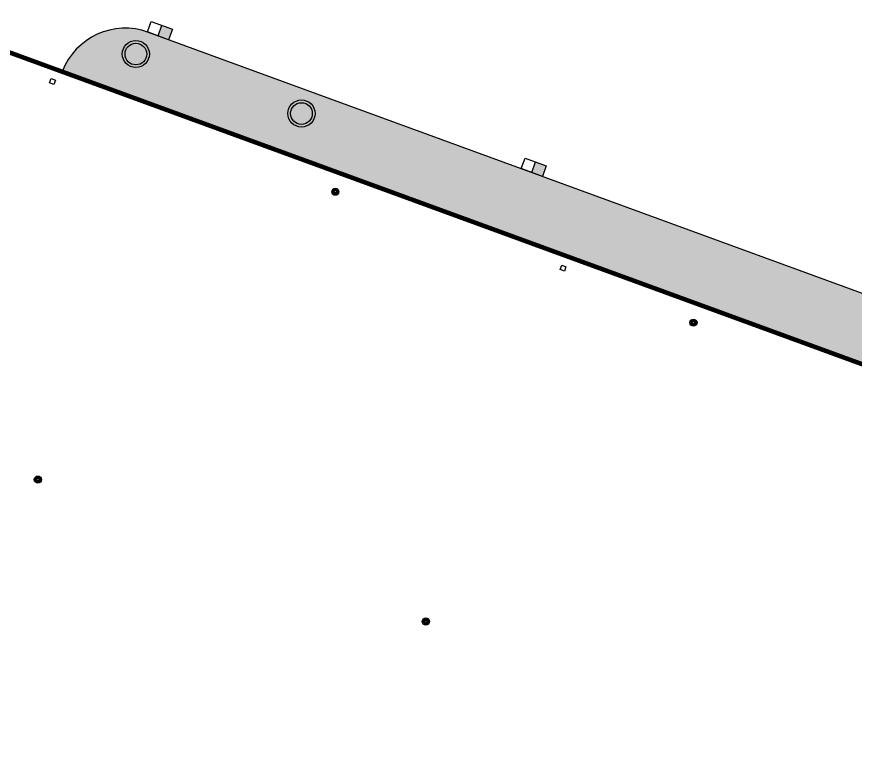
# Model space of a CAD drawing. Extents: x -11 to 40589024741, y -2 to 3380586937.
# Drawn here: x 40588199367 to 40588236532, y 3380314707 to 3380347190 of the extents above; entities that cross this region are included whole.
import ezdxf

# ---------------------------------------------------------------- set-up
doc = ezdxf.new("R2010")
doc.units = 0
doc.header["$LTSCALE"] = 10
doc.header["$MEASUREMENT"] = 0
doc.layers.get('Defpoints').update_dxf_attribs({"color": 210})
for name, color, linetype in [('0-WALL', 252, 'Continuous'), ('TWT_雨水口', 4, 'Continuous'), ('WELL_污水', 2, 'Continuous'), ('虹吸雨水斗', 6, 'Continuous')]:
    doc.layers.add(name, color=color, linetype=linetype)

# ---------------------------------------------------------------- blocks, each defined once
blk = doc.blocks.new('“奔腾”虹吸雨水斗')
at = {"layer": '虹吸雨水斗', "lineweight": 25}
for p, q in [((946944, 86685), (947028, 86658)), ((947028, 86641), (946944, 86614)), ((947032, 86673), (946946, 86692)), ((946946, 86607), (947032, 86625)), ((946982, 86753), (947040, 86688)), ((947040, 86611), (946982, 86546)), ((947052, 86699), (946987, 86758)), ((946987, 86541), (947052, 86600)), ((947048, 86793), (947066, 86707)), ((947066, 86592), (947048, 86506)), ((947082, 86711), (947055, 86795)), ((947055, 86504), (947082, 86587)), ((947125, 86795), (947098, 86711)), ((947098, 86587), (947125, 86504)), ((947114, 86707), (947132, 86793)), ((947132, 86506), (947114, 86592)), ((947194, 86758), (947128, 86699)), ((947128, 86600), (947194, 86541)), ((947140, 86688), (947199, 86753)), ((947199, 86546), (947140, 86611)), ((947234, 86692), (947148, 86673)), ((947148, 86625), (947234, 86607)), ((947152, 86658), (947236, 86685)), ((947236, 86614), (947152, 86641))]:
    blk.add_line(p, q, dxfattribs=at)
for radius in [150, 47.6]:
    blk.add_circle((947090, 86649), radius, dxfattribs=at)
for centre, start, end in [((947025, 86649), 291.6382, 68.3675), ((947034, 86682), 261.6382, 38.3675), ((947034, 86617), 321.6382, 98.3675), ((947057, 86706), 231.6382, 8.3675), ((947057, 86593), 351.6382, 128.3675), ((947090, 86715), 201.6382, 338.3675), ((947090, 86584), 21.6382, 158.3675), ((947123, 86706), 171.6382, 308.3675), ((947123, 86593), 51.6382, 188.3675), ((947147, 86682), 141.6382, 278.3675), ((947147, 86617), 81.6382, 218.3675), ((947155, 86649), 111.6382, 248.3675)]:
    blk.add_arc(centre, 8.82, start, end, dxfattribs=at)
blk = doc.blocks.new('$TWTSYS$00000376')
for radius in [0.5, 0.4]:
    blk.add_circle((0, 0, 0), radius)
blk = doc.blocks.new('$TwtSys$00000424')
for p, q in [((-500, 250), (500, 250)), ((-500, -250), (-500, 250)), ((0, -250), (0, 250)), ((500, 250), (500, -250)), ((500, -250), (-500, -250))]:
    blk.add_line(p, q)
blk.add_solid([(0, 250), (500, 250), (0, -250), (500, -250)])

msp = doc.modelspace()

# ---------------------------------------------------------------- hatches: boundary and pattern name
at = {"layer": '0-WALL'}
h = msp.add_hatch(dxfattribs=at)
h.set_pattern_fill('草坪或沼泽', color=256, scale=400, angle=-0.200256636)
h.set_pattern_definition([(359.79974, (40586781652.2, 3380096977.4), (1605.5824, 1594.398), [240, -48, 64, -48, 240, -960]), (359.79974, (40586781572.4, 3380097025.7), (1605.5824, 1594.398), [160, -120, 240, -120, 160, -800]), (359.79974, (40586782134.6, 3380097663.7), (1605.5824, 1594.398), [200, -80, 200, -1120]), (359.79974, (40586781335.8, 3380097986.5), (1605.5824, 1594.398), [80, -160, 80, -1280]), (89.79974, (40586781495.8, 3380097986), (-1594.398, 1605.5824), [144, -1456]), (89.79974, (40586781972.4, 3380097024.3), (-1594.398, 1605.5824), [160, -1440]), (89.79974, (40586782374.6, 3380097662.9), (-1594.398, 1605.5824), [160, -1440]), (44.79974, (40586782180.3, 3380097007.6), (5.5922, 1599.9902), [160, -2102.7417]), (134.79974, (40586781764.3, 3380097009), (-1599.9902, 5.5922), [160, -2102.7417]), (63.23469, (40586782132.4, 3380097015.7), (5.5922, 1599.99023), [160, -3417.7088]), (75.7635, (40586782052.4, 3380097024), (5.59221, 1599.99023), [160, -6436.969]), (75.7635, (40586782454.64, 3380097662.6), (5.59221, 1599.99023), [128, -6468.969]), (75.7635, (40586781527.76, 3380097985.85), (5.59221, 1599.99023), [112, -6484.969]), (103.835987, (40586781892.4, 3380097024.57), (5.59221, 1599.99023), [160, -6436.969]), (103.835987, (40586782294.64, 3380097663.17), (5.59221, 1599.99023), [128, -6468.969]), (103.835987, (40586781463.76, 3380097986.07), (5.59221, 1599.99023), [112, -6484.969]), (116.364795, (40586781812.4, 3380097016.85), (5.5922, 1599.99023), [160, -3417.7069])])
edge = h.paths.add_edge_path()
edge.add_line((40588347473.747322, 3380325610.238097), (40588347683.541443, 3380326090.42787))
edge.add_line((40588347683.541443, 3380326090.42787), (40588351031.622383, 3380333884.752417))
edge.add_line((40588351031.622383, 3380333884.752417), (40588372861.52964, 3380393921.616653))
edge.add_line((40588372861.52964, 3380393921.616653), (40588366317.647476, 3380408240.876073))
edge.add_line((40588366317.647476, 3380408240.876073), (40588343550.448486, 3380418434.399735))
edge.add_line((40588343550.448486, 3380418434.399735), (40588326726.773811, 3380429801.632178))
edge.add_line((40588326726.773811, 3380429801.632178), (40588259625.315422, 3380459844.866894))
edge.add_line((40588259625.315422, 3380459844.866894), (40588073765.91951, 3380212575.66465))
edge.add_line((40588073765.91951, 3380212575.66465), (40588074114.249107, 3380212476.750173))
edge.add_line((40588074114.249107, 3380212476.750173), (40588253152.588203, 3380450673.037109))
edge.add_line((40588253152.588203, 3380450673.037109), (40588254435.224274, 3380450204.422307))
edge.add_line((40588254435.224258, 3380450204.422312), (40588256320.901672, 3380455368.658761))
edge.add_line((40588256320.90168, 3380455368.658754), (40588326766.815353, 3380429630.545198))
edge.add_line((40588326766.815353, 3380429630.5452), (40588324880.269547, 3380424466.932958))
edge.add_line((40588324880.269547, 3380424466.93296), (40588331455.159737, 3380422064.756639))
edge.add_line((40588331455.159737, 3380422064.756637), (40588332483.925163, 3380424880.513825))
edge.add_line((40588332483.925163, 3380424880.513825), (40588335301.736542, 3380423850.997883))
edge.add_line((40588335301.736542, 3380423850.997883), (40588334273.030251, 3380421035.31484))
edge.add_line((40588334273.030251, 3380421035.31484), (40588353055.227448, 3380414173.051638))
edge.add_line((40588353055.227448, 3380414173.051638), (40588361187.808113, 3380410524.8103))
edge.add_arc((40588348999.165817, 3380398232.729486), 17310.639832, -14.6199939483, 45.2420907397, ccw=False)
edge.add_line((40588365749.307037, 3380393863.402212), (40588366656.653191, 3380393529.94107))
edge.add_line((40588366656.653191, 3380393529.94107), (40588371065.316032, 3380391919.168731))
edge.add_line((40588371065.316032, 3380391919.168731), (40588346912.352768, 3380325815.879339))
edge.add_line((40588346912.352768, 3380325815.879339), (40588347473.747322, 3380325610.238097))
h = msp.add_hatch(dxfattribs=at)
h.set_pattern_fill('草坪或沼泽', color=256, scale=400, angle=-0.200256636)
h.set_pattern_definition([(359.79974, (40586781652.2, 3380096977.4), (1605.5824, 1594.398), [240, -48, 64, -48, 240, -960]), (359.79974, (40586781572.4, 3380097025.7), (1605.5824, 1594.398), [160, -120, 240, -120, 160, -800]), (359.79974, (40586782134.6, 3380097663.7), (1605.5824, 1594.398), [200, -80, 200, -1120]), (359.79974, (40586781335.8, 3380097986.5), (1605.5824, 1594.398), [80, -160, 80, -1280]), (89.79974, (40586781495.8, 3380097986), (-1594.398, 1605.5824), [144, -1456]), (89.79974, (40586781972.4, 3380097024.3), (-1594.398, 1605.5824), [160, -1440]), (89.79974, (40586782374.6, 3380097662.9), (-1594.398, 1605.5824), [160, -1440]), (44.79974, (40586782180.3, 3380097007.6), (5.5922, 1599.9902), [160, -2102.7417]), (134.79974, (40586781764.3, 3380097009), (-1599.9902, 5.5922), [160, -2102.7417]), (63.23469, (40586782132.4, 3380097015.7), (5.5922, 1599.99023), [160, -3417.7088]), (75.7635, (40586782052.4, 3380097024), (5.59221, 1599.99023), [160, -6436.969]), (75.7635, (40586782454.64, 3380097662.6), (5.59221, 1599.99023), [128, -6468.969]), (75.7635, (40586781527.76, 3380097985.85), (5.59221, 1599.99023), [112, -6484.969]), (103.835987, (40586781892.4, 3380097024.57), (5.59221, 1599.99023), [160, -6436.969]), (103.835987, (40586782294.64, 3380097663.17), (5.59221, 1599.99023), [128, -6468.969]), (103.835987, (40586781463.76, 3380097986.07), (5.59221, 1599.99023), [112, -6484.969]), (116.364795, (40586781812.4, 3380097016.85), (5.5922, 1599.99023), [160, -3417.7069])])
edge = h.paths.add_edge_path()
edge.add_line((40588239396.733704, 3380334009.353437), (40588205207.220711, 3380346500.838603))
edge.add_arc((40588204177.73629, 3380343682.229195), 3000.732772, 69.935506507, 158.9605842363)
edge.add_line((40588201377.051376, 3380344759.522582), (40588241202.198334, 3380330209.001412))
edge.add_arc((40588238366.679108, 3380331190.952394), 3000.732726, -19.1011622479, 69.9239155114)

# ---------------------------------------------------------------- linework, layer by layer
at = {"layer": '0-WALL', "color": 20, "true_color": 0xf72408, "const_width": 200}
msp.add_lwpolyline([(40588140496.068047, 3380277785.006165), (40588146540.460449, 3380294328.662395), (40588189424.896797, 3380349126.363404), (40588317658.966476, 3380302274.746078), (40588288901.096779, 3380223563.724436)], close=True, dxfattribs=at)
at = {"layer": '0-WALL'}
msp.add_lwpolyline([(40588239396.733704, 3380334009.353437), (40588205207.220711, 3380346500.838603, 0.4092385436), (40588201377.051376, 3380344759.522582), (40588241202.198311, 3380330209.001421, 0.4092385437)], format="xyb", close=True, dxfattribs=at)
at = {"layer": 'Defpoints', "color": 1}
for points in [[(40588201012.470451, 3380344194.312934), (40588200824.615982, 3380344262.947468), (40588200893.250519, 3380344450.801935), (40588201081.104988, 3380344382.167401)], [(40588223642.571899, 3380335926.175546), (40588223454.71743, 3380335994.81008), (40588223523.351967, 3380336182.664546), (40588223711.206429, 3380336114.030013)]]:
    msp.add_lwpolyline(points, close=True, dxfattribs=at)

# ---------------------------------------------------------------- block references
at = {"layer": 'TWT_雨水口'}
for p, rotation in [((40588205713.600853, 3380346581.990977), 339.9297083984292), ((40588222280.994957, 3380340528.925543), 339.929708398429)]:
    msp.add_blockref('$TwtSys$00000424', p, dxfattribs=dict(at, rotation=rotation))
at = {"layer": 'WELL_污水', "xscale": 1200, "yscale": 1200, "zscale": 1200, "rotation": 339.7997433390076}
for p in [(40588204645.365936, 3380345540.007049), (40588211986.303886, 3380342906.49616)]:
    msp.add_blockref('$TWTSYS$00000376', p, dxfattribs=at)
at = {"layer": '虹吸雨水斗', "xscale": 1.061320754715, "yscale": 1.061320754715, "zscale": 1.061320754715, "rotation": 339.9297114489383}
for p in [(40587237803.693588, 3380598009.710291), (40587253677.396049, 3380592210.092181), (40587224620.49794, 3380585259.534315), (40587241815.849586, 3380578977.038272)]:
    msp.add_blockref('“奔腾”虹吸雨水斗', p, dxfattribs=at)

doc.saveas('drawing.dxf')
